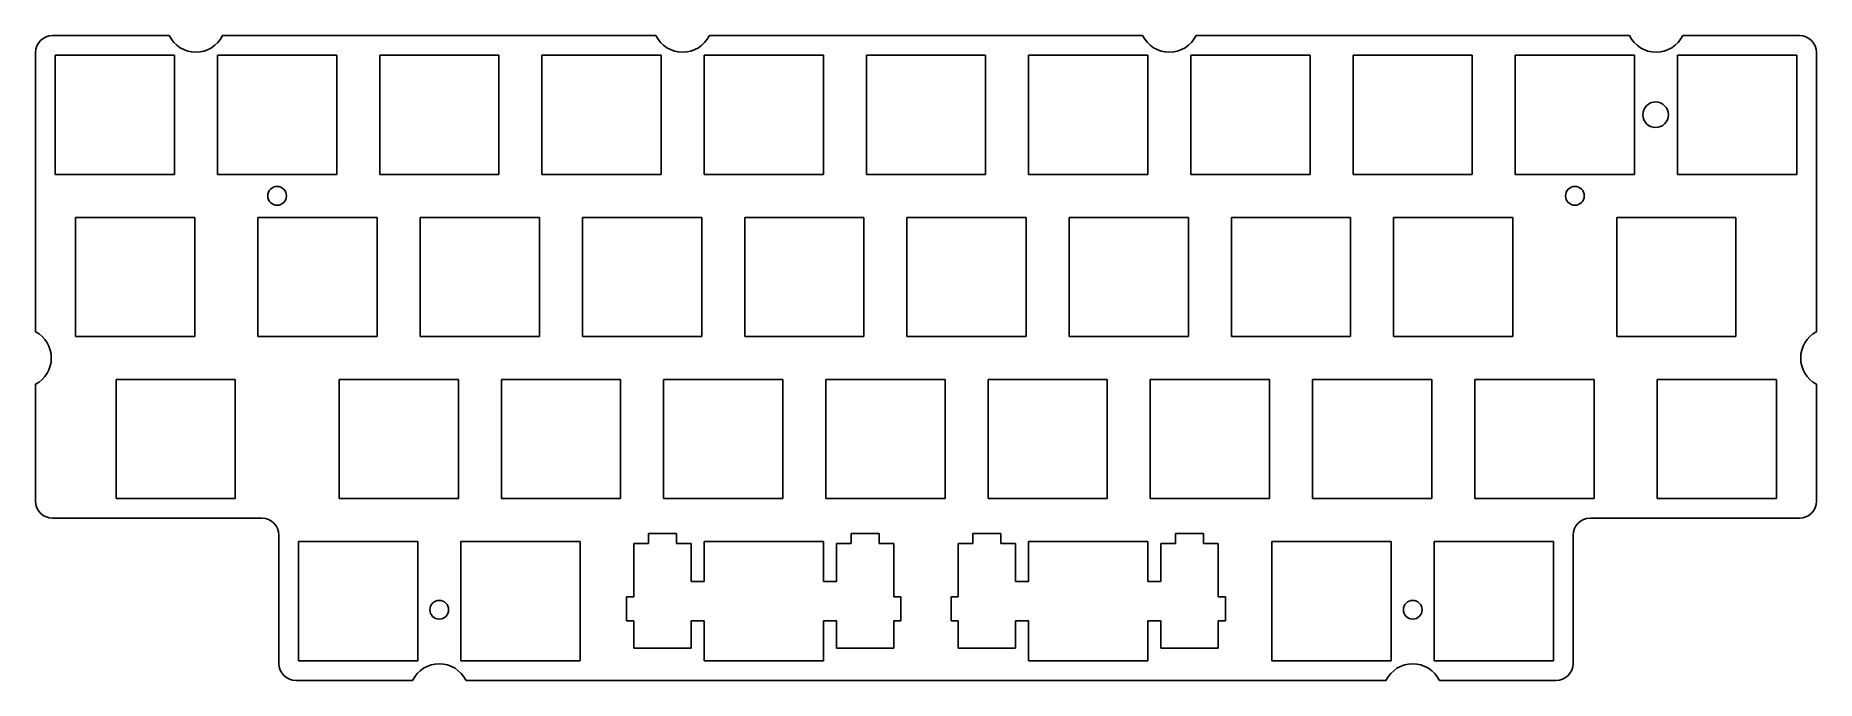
# Model space of a CAD drawing. Header units: millimetres. Extents: x -2660 to 2651, y -1180 to 744.
import ezdxf

# ---------------------------------------------------------------- set-up
doc = ezdxf.new("R2010")
doc.units = ezdxf.units.MM
for name, color, linetype in [('Shape1400', 7, 'CONTINUOUS'), ('Shape1401', 7, 'CONTINUOUS'), ('Shape1402', 7, 'CONTINUOUS'), ('Shape1403', 7, 'CONTINUOUS'), ('Shape1404', 7, 'CONTINUOUS'), ('Shape1405', 7, 'CONTINUOUS'), ('Shape1406', 7, 'CONTINUOUS'), ('Shape1407', 7, 'CONTINUOUS'), ('Shape1408', 7, 'CONTINUOUS'), ('Shape1409', 7, 'CONTINUOUS'), ('Shape1410', 7, 'CONTINUOUS'), ('Shape1411', 7, 'CONTINUOUS'), ('Shape1412', 7, 'CONTINUOUS'), ('Shape1413', 7, 'CONTINUOUS'), ('Shape1414', 7, 'CONTINUOUS'), ('Shape1415', 7, 'CONTINUOUS'), ('Shape1416', 7, 'CONTINUOUS'), ('Shape1417', 7, 'CONTINUOUS'), ('Shape1418', 7, 'CONTINUOUS'), ('Shape1419', 7, 'CONTINUOUS'), ('Shape1420', 7, 'CONTINUOUS'), ('Shape1421', 7, 'CONTINUOUS'), ('Shape1422', 7, 'CONTINUOUS'), ('Shape1423', 7, 'CONTINUOUS'), ('Shape1424', 7, 'CONTINUOUS'), ('Shape1425', 7, 'CONTINUOUS'), ('Shape1426', 7, 'CONTINUOUS'), ('Shape1427', 7, 'CONTINUOUS'), ('Shape1428', 7, 'CONTINUOUS'), ('Shape1429', 7, 'CONTINUOUS'), ('Shape1430', 7, 'CONTINUOUS'), ('Shape1431', 7, 'CONTINUOUS'), ('Shape1432', 7, 'CONTINUOUS'), ('Shape1433', 7, 'CONTINUOUS'), ('Shape1434', 7, 'CONTINUOUS'), ('Shape1435', 7, 'CONTINUOUS'), ('Shape1436', 7, 'CONTINUOUS'), ('Shape1437', 7, 'CONTINUOUS'), ('Shape1438', 7, 'CONTINUOUS'), ('Shape1439', 7, 'CONTINUOUS'), ('Shape1440', 7, 'CONTINUOUS'), ('Shape1441', 7, 'CONTINUOUS'), ('Shape1442', 7, 'CONTINUOUS'), ('Shape1443', 7, 'CONTINUOUS'), ('Shape1444', 7, 'CONTINUOUS'), ('Shape1445', 7, 'CONTINUOUS'), ('Shape1446', 7, 'CONTINUOUS'), ('Shape1447', 7, 'CONTINUOUS'), ('Shape1448', 7, 'CONTINUOUS'), ('Shape1449', 7, 'CONTINUOUS'), ('Shape1450', 7, 'CONTINUOUS'), ('Shape1451', 7, 'CONTINUOUS'), ('Shape1452', 7, 'CONTINUOUS'), ('Shape1453', 7, 'CONTINUOUS'), ('Shape1454', 7, 'CONTINUOUS'), ('Shape1455', 7, 'CONTINUOUS'), ('Shape1456', 7, 'CONTINUOUS'), ('Shape1457', 7, 'CONTINUOUS'), ('Shape1458', 7, 'CONTINUOUS'), ('Shape1459', 7, 'CONTINUOUS'), ('Shape1460', 7, 'CONTINUOUS'), ('Shape1461', 7, 'CONTINUOUS'), ('Shape1462', 7, 'CONTINUOUS'), ('Shape1463', 7, 'CONTINUOUS'), ('Shape1464', 7, 'CONTINUOUS'), ('Shape1465', 7, 'CONTINUOUS'), ('Shape1466', 7, 'CONTINUOUS'), ('Shape1467', 7, 'CONTINUOUS'), ('Shape1468', 7, 'CONTINUOUS'), ('Shape1469', 7, 'CONTINUOUS'), ('Shape1470', 7, 'CONTINUOUS'), ('Shape1471', 7, 'CONTINUOUS'), ('Shape1472', 7, 'CONTINUOUS'), ('Shape1473', 7, 'CONTINUOUS'), ('Shape1474', 7, 'CONTINUOUS'), ('Shape1475', 7, 'CONTINUOUS'), ('Shape1476', 7, 'CONTINUOUS'), ('Shape1477', 7, 'CONTINUOUS'), ('Shape1478', 7, 'CONTINUOUS'), ('Shape1479', 7, 'CONTINUOUS'), ('Shape1480', 7, 'CONTINUOUS'), ('Shape1481', 7, 'CONTINUOUS'), ('Shape1482', 7, 'CONTINUOUS'), ('Shape1483', 7, 'CONTINUOUS'), ('Shape1484', 7, 'CONTINUOUS'), ('Shape1485', 7, 'CONTINUOUS'), ('Shape1486', 7, 'CONTINUOUS'), ('Shape1487', 7, 'CONTINUOUS'), ('Shape1488', 7, 'CONTINUOUS'), ('Shape1489', 7, 'CONTINUOUS'), ('Shape1490', 7, 'CONTINUOUS'), ('Shape1491', 7, 'CONTINUOUS'), ('Shape1492', 7, 'CONTINUOUS'), ('Shape1493', 7, 'CONTINUOUS'), ('Shape1494', 7, 'CONTINUOUS'), ('Shape1495', 7, 'CONTINUOUS'), ('Shape1496', 7, 'CONTINUOUS'), ('Shape1497', 7, 'CONTINUOUS'), ('Shape1498', 7, 'CONTINUOUS'), ('Shape1499', 7, 'CONTINUOUS'), ('Shape1500', 7, 'CONTINUOUS'), ('Shape1501', 7, 'CONTINUOUS'), ('Shape1502', 7, 'CONTINUOUS'), ('Shape1503', 7, 'CONTINUOUS'), ('Shape1504', 7, 'CONTINUOUS'), ('Shape1505', 7, 'CONTINUOUS'), ('Shape1506', 7, 'CONTINUOUS'), ('Shape1507', 7, 'CONTINUOUS'), ('Shape1508', 7, 'CONTINUOUS'), ('Shape1509', 7, 'CONTINUOUS'), ('Shape1510', 7, 'CONTINUOUS'), ('Shape1511', 7, 'CONTINUOUS'), ('Shape1512', 7, 'CONTINUOUS'), ('Shape1513', 7, 'CONTINUOUS'), ('Shape1514', 7, 'CONTINUOUS'), ('Shape1515', 7, 'CONTINUOUS'), ('Shape1516', 7, 'CONTINUOUS'), ('Shape1517', 7, 'CONTINUOUS'), ('Shape1518', 7, 'CONTINUOUS'), ('Shape1519', 7, 'CONTINUOUS'), ('Shape1520', 7, 'CONTINUOUS'), ('Shape1521', 7, 'CONTINUOUS'), ('Shape1522', 7, 'CONTINUOUS'), ('Shape1523', 7, 'CONTINUOUS'), ('Shape1524', 7, 'CONTINUOUS'), ('Shape1525', 7, 'CONTINUOUS'), ('Shape1526', 7, 'CONTINUOUS'), ('Shape1527', 7, 'CONTINUOUS'), ('Shape1528', 7, 'CONTINUOUS'), ('Shape1529', 7, 'CONTINUOUS'), ('Shape1530', 7, 'CONTINUOUS'), ('Shape1531', 7, 'CONTINUOUS'), ('Shape1532', 7, 'CONTINUOUS'), ('Shape1533', 7, 'CONTINUOUS'), ('Shape1534', 7, 'CONTINUOUS'), ('Shape1535', 7, 'CONTINUOUS'), ('Shape1536', 7, 'CONTINUOUS'), ('Shape1537', 7, 'CONTINUOUS'), ('Shape1538', 7, 'CONTINUOUS'), ('Shape1539', 7, 'CONTINUOUS'), ('Shape1540', 7, 'CONTINUOUS'), ('Shape1541', 7, 'CONTINUOUS'), ('Shape1542', 7, 'CONTINUOUS'), ('Shape1543', 7, 'CONTINUOUS'), ('Shape1544', 7, 'CONTINUOUS'), ('Shape1545', 7, 'CONTINUOUS'), ('Shape1546', 7, 'CONTINUOUS'), ('Shape1547', 7, 'CONTINUOUS'), ('Shape1548', 7, 'CONTINUOUS'), ('Shape1549', 7, 'CONTINUOUS'), ('Shape1550', 7, 'CONTINUOUS'), ('Shape1551', 7, 'CONTINUOUS'), ('Shape1552', 7, 'CONTINUOUS'), ('Shape1553', 7, 'CONTINUOUS'), ('Shape1554', 7, 'CONTINUOUS'), ('Shape1555', 7, 'CONTINUOUS'), ('Shape1556', 7, 'CONTINUOUS'), ('Shape1557', 7, 'CONTINUOUS'), ('Shape1558', 7, 'CONTINUOUS'), ('Shape1559', 7, 'CONTINUOUS'), ('Shape1560', 7, 'CONTINUOUS'), ('Shape1561', 7, 'CONTINUOUS'), ('Shape1562', 7, 'CONTINUOUS'), ('Shape1563', 7, 'CONTINUOUS'), ('Shape1564', 7, 'CONTINUOUS'), ('Shape1565', 7, 'CONTINUOUS'), ('Shape1566', 7, 'CONTINUOUS'), ('Shape1567', 7, 'CONTINUOUS'), ('Shape1568', 7, 'CONTINUOUS'), ('Shape1569', 7, 'CONTINUOUS'), ('Shape1570', 7, 'CONTINUOUS'), ('Shape1571', 7, 'CONTINUOUS'), ('Shape1572', 7, 'CONTINUOUS'), ('Shape1573', 7, 'CONTINUOUS'), ('Shape1574', 7, 'CONTINUOUS'), ('Shape1575', 7, 'CONTINUOUS'), ('Shape1576', 7, 'CONTINUOUS'), ('Shape1577', 7, 'CONTINUOUS'), ('Shape1578', 7, 'CONTINUOUS'), ('Shape1579', 7, 'CONTINUOUS'), ('Shape1580', 7, 'CONTINUOUS'), ('Shape1581', 7, 'CONTINUOUS'), ('Shape1582', 7, 'CONTINUOUS'), ('Shape1583', 7, 'CONTINUOUS'), ('Shape1584', 7, 'CONTINUOUS'), ('Shape1585', 7, 'CONTINUOUS'), ('Shape1586', 7, 'CONTINUOUS'), ('Shape1587', 7, 'CONTINUOUS'), ('Shape1588', 7, 'CONTINUOUS'), ('Shape1589', 7, 'CONTINUOUS'), ('Shape1590', 7, 'CONTINUOUS'), ('Shape1591', 7, 'CONTINUOUS'), ('Shape1592', 7, 'CONTINUOUS'), ('Shape1593', 7, 'CONTINUOUS'), ('Shape1594', 7, 'CONTINUOUS'), ('Shape1595', 7, 'CONTINUOUS'), ('Shape1596', 7, 'CONTINUOUS'), ('Shape1597', 7, 'CONTINUOUS'), ('Shape1598', 7, 'CONTINUOUS'), ('Shape1599', 7, 'CONTINUOUS'), ('Shape1600', 7, 'CONTINUOUS'), ('Shape1601', 7, 'CONTINUOUS'), ('Shape1602', 7, 'CONTINUOUS'), ('Shape1603', 7, 'CONTINUOUS'), ('Shape1604', 7, 'CONTINUOUS'), ('Shape1605', 7, 'CONTINUOUS'), ('Shape1606', 7, 'CONTINUOUS'), ('Shape1607', 7, 'CONTINUOUS'), ('Shape1608', 7, 'CONTINUOUS'), ('Shape1609', 7, 'CONTINUOUS'), ('Shape1610', 7, 'CONTINUOUS'), ('Shape1611', 7, 'CONTINUOUS'), ('Shape2137', 7, 'CONTINUOUS'), ('Shape2138', 7, 'CONTINUOUS'), ('Shape2139', 7, 'CONTINUOUS'), ('Shape2140', 7, 'CONTINUOUS'), ('Shape2289', 7, 'CONTINUOUS'), ('Shape2290', 7, 'CONTINUOUS'), ('Shape2291', 7, 'CONTINUOUS'), ('Shape2292', 7, 'CONTINUOUS'), ('Shape2293', 7, 'CONTINUOUS'), ('Shape2294', 7, 'CONTINUOUS'), ('Shape2295', 7, 'CONTINUOUS'), ('Shape2296', 7, 'CONTINUOUS'), ('Shape2297', 7, 'CONTINUOUS'), ('Shape2298', 7, 'CONTINUOUS'), ('Shape2299', 7, 'CONTINUOUS'), ('Shape2300', 7, 'CONTINUOUS'), ('Shape2301', 7, 'CONTINUOUS'), ('Shape2302', 7, 'CONTINUOUS'), ('Shape2303', 7, 'CONTINUOUS'), ('Shape2304', 7, 'CONTINUOUS'), ('Shape2305', 7, 'CONTINUOUS'), ('Shape2306', 7, 'CONTINUOUS'), ('Shape2307', 7, 'CONTINUOUS'), ('Shape2308', 7, 'CONTINUOUS'), ('Shape2309', 7, 'CONTINUOUS'), ('Shape2310', 7, 'CONTINUOUS'), ('Shape2311', 7, 'CONTINUOUS'), ('Shape2312', 7, 'CONTINUOUS'), ('Shape2313', 7, 'CONTINUOUS'), ('Shape2314', 7, 'CONTINUOUS'), ('Shape2315', 7, 'CONTINUOUS'), ('Shape2316', 7, 'CONTINUOUS'), ('Shape2317', 7, 'CONTINUOUS'), ('Shape2318', 7, 'CONTINUOUS'), ('Shape2319', 7, 'CONTINUOUS'), ('Shape2320', 7, 'CONTINUOUS'), ('Shape2518', 7, 'CONTINUOUS')]:
    doc.layers.add(name, color=color, linetype=linetype)

msp = doc.modelspace()

# ---------------------------------------------------------------- linework, layer by layer
at = {"layer": 'Shape1400'}
msp.add_line((1987.58, -637.358), (1631.98, -637.358), dxfattribs=at)
at = {"layer": 'Shape1401'}
msp.add_line((1631.98, -637.358), (1631.98, -281.758), dxfattribs=at)
at = {"layer": 'Shape1402'}
msp.add_line((1631.98, -281.758), (1987.58, -281.758), dxfattribs=at)
at = {"layer": 'Shape1403'}
msp.add_line((1987.58, -281.758), (1987.58, -637.358), dxfattribs=at)
at = {"layer": 'Shape1404'}
msp.add_line((-2064.83, -281.758), (-2064.83, -637.358), dxfattribs=at)
at = {"layer": 'Shape1405'}
msp.add_line((-2064.83, -637.358), (-2420.43, -637.358), dxfattribs=at)
at = {"layer": 'Shape1406'}
msp.add_line((-2420.43, -637.358), (-2420.43, -281.758), dxfattribs=at)
at = {"layer": 'Shape1407'}
msp.add_line((-2420.43, -281.758), (-2064.83, -281.758), dxfattribs=at)
at = {"layer": 'Shape1408'}
msp.add_line((-545.438, 202.112), (-189.838, 202.112), dxfattribs=at)
at = {"layer": 'Shape1409'}
msp.add_line((-189.838, 202.112), (-189.838, -153.488), dxfattribs=at)
at = {"layer": 'Shape1410'}
msp.add_line((-189.838, -153.488), (-545.438, -153.488), dxfattribs=at)
at = {"layer": 'Shape1411'}
msp.add_line((-545.438, -153.488), (-545.438, 202.112), dxfattribs=at)
at = {"layer": 'Shape1412'}
msp.add_line((-1029.31, -153.488), (-1029.31, 202.112), dxfattribs=at)
at = {"layer": 'Shape1413'}
msp.add_line((-1029.31, 202.112), (-673.708, 202.112), dxfattribs=at)
at = {"layer": 'Shape1414'}
msp.add_line((-673.708, 202.112), (-673.708, -153.488), dxfattribs=at)
at = {"layer": 'Shape1415'}
msp.add_line((-673.708, -153.488), (-1029.31, -153.488), dxfattribs=at)
at = {"layer": 'Shape1416'}
msp.add_line((-1150.28, 330.382), (-1150.28, 685.982), dxfattribs=at)
at = {"layer": 'Shape1417'}
msp.add_line((-1150.28, 685.982), (-794.676, 685.982), dxfattribs=at)
at = {"layer": 'Shape1418'}
msp.add_line((-794.676, 685.982), (-794.676, 330.382), dxfattribs=at)
at = {"layer": 'Shape1419'}
msp.add_line((-794.676, 330.382), (-1150.28, 330.382), dxfattribs=at)
at = {"layer": 'Shape1420'}
msp.add_line((-666.406, 330.382), (-666.406, 685.982), dxfattribs=at)
at = {"layer": 'Shape1421'}
msp.add_line((-666.406, 685.982), (-310.806, 685.982), dxfattribs=at)
at = {"layer": 'Shape1422'}
msp.add_line((-310.806, 685.982), (-310.806, 330.382), dxfattribs=at)
at = {"layer": 'Shape1423'}
msp.add_line((-310.806, 330.382), (-666.406, 330.382), dxfattribs=at)
at = {"layer": 'Shape1424'}
msp.add_line((-1157.58, 202.112), (-1157.58, -153.488), dxfattribs=at)
at = {"layer": 'Shape1425'}
msp.add_line((-1157.58, -153.488), (-1513.18, -153.488), dxfattribs=at)
at = {"layer": 'Shape1426'}
msp.add_line((-1513.18, -153.488), (-1513.18, 202.112), dxfattribs=at)
at = {"layer": 'Shape1427'}
msp.add_line((-1513.18, 202.112), (-1157.58, 202.112), dxfattribs=at)
at = {"layer": 'Shape1428'}
msp.add_line((656.934, 685.982), (656.934, 330.382), dxfattribs=at)
at = {"layer": 'Shape1429'}
msp.add_line((656.934, 330.382), (301.334, 330.382), dxfattribs=at)
at = {"layer": 'Shape1430'}
msp.add_line((301.334, 330.382), (301.334, 685.982), dxfattribs=at)
at = {"layer": 'Shape1431'}
msp.add_line((301.334, 685.982), (656.934, 685.982), dxfattribs=at)
at = {"layer": 'Shape1432'}
msp.add_line((173.064, 330.382), (-182.536, 330.382), dxfattribs=at)
at = {"layer": 'Shape1433'}
msp.add_line((-182.536, 330.382), (-182.536, 685.982), dxfattribs=at)
at = {"layer": 'Shape1434'}
msp.add_line((-182.536, 685.982), (173.064, 685.982), dxfattribs=at)
at = {"layer": 'Shape1435'}
msp.add_line((173.064, 685.982), (173.064, 330.382), dxfattribs=at)
at = {"layer": 'Shape1436'}
msp.add_line((535.967, -281.758), (535.967, -637.358), dxfattribs=at)
at = {"layer": 'Shape1437'}
msp.add_line((535.967, -637.358), (180.367, -637.358), dxfattribs=at)
at = {"layer": 'Shape1438'}
msp.add_line((180.367, -637.358), (180.367, -281.758), dxfattribs=at)
at = {"layer": 'Shape1439'}
msp.add_line((180.367, -281.758), (535.967, -281.758), dxfattribs=at)
at = {"layer": 'Shape1440'}
msp.add_line((2531.93, -281.758), (2531.93, -637.358), dxfattribs=at)
at = {"layer": 'Shape1441'}
msp.add_line((2531.93, -637.358), (2176.33, -637.358), dxfattribs=at)
at = {"layer": 'Shape1442'}
msp.add_line((2176.33, -637.358), (2176.33, -281.758), dxfattribs=at)
at = {"layer": 'Shape1443'}
msp.add_line((2176.33, -281.758), (2531.93, -281.758), dxfattribs=at)
at = {"layer": 'Shape1444'}
msp.add_line((906.172, -153.488), (906.172, 202.112), dxfattribs=at)
at = {"layer": 'Shape1445'}
msp.add_line((906.172, 202.112), (1261.77, 202.112), dxfattribs=at)
at = {"layer": 'Shape1446'}
msp.add_line((1261.77, 202.112), (1261.77, -153.488), dxfattribs=at)
at = {"layer": 'Shape1447'}
msp.add_line((1261.77, -153.488), (906.172, -153.488), dxfattribs=at)
at = {"layer": 'Shape1448'}
msp.add_line((1148.11, -637.358), (1148.11, -281.758), dxfattribs=at)
at = {"layer": 'Shape1449'}
msp.add_line((1148.11, -281.758), (1503.71, -281.758), dxfattribs=at)
at = {"layer": 'Shape1450'}
msp.add_line((1503.71, -281.758), (1503.71, -637.358), dxfattribs=at)
at = {"layer": 'Shape1451'}
msp.add_line((1503.71, -637.358), (1148.11, -637.358), dxfattribs=at)
at = {"layer": 'Shape1452'}
msp.add_line((-61.5683, 202.112), (294.032, 202.112), dxfattribs=at)
at = {"layer": 'Shape1453'}
msp.add_line((294.032, 202.112), (294.032, -153.488), dxfattribs=at)
at = {"layer": 'Shape1454'}
msp.add_line((294.032, -153.488), (-61.5683, -153.488), dxfattribs=at)
at = {"layer": 'Shape1455'}
msp.add_line((-61.5683, -153.488), (-61.5683, 202.112), dxfattribs=at)
at = {"layer": 'Shape1456'}
msp.add_line((1140.8, 685.982), (1140.8, 330.382), dxfattribs=at)
at = {"layer": 'Shape1457'}
msp.add_line((1140.8, 330.382), (785.204, 330.382), dxfattribs=at)
at = {"layer": 'Shape1458'}
msp.add_line((785.204, 330.382), (785.204, 685.982), dxfattribs=at)
at = {"layer": 'Shape1459'}
msp.add_line((785.204, 685.982), (1140.8, 685.982), dxfattribs=at)
at = {"layer": 'Shape1460'}
msp.add_line((1019.84, -637.358), (664.237, -637.358), dxfattribs=at)
at = {"layer": 'Shape1461'}
msp.add_line((664.237, -637.358), (664.237, -281.758), dxfattribs=at)
at = {"layer": 'Shape1462'}
msp.add_line((664.237, -281.758), (1019.84, -281.758), dxfattribs=at)
at = {"layer": 'Shape1463'}
msp.add_line((1019.84, -281.758), (1019.84, -637.358), dxfattribs=at)
at = {"layer": 'Shape1464'}
msp.add_line((777.902, 202.112), (777.902, -153.488), dxfattribs=at)
at = {"layer": 'Shape1465'}
msp.add_line((777.902, -153.488), (422.302, -153.488), dxfattribs=at)
at = {"layer": 'Shape1466'}
msp.add_line((422.302, -153.488), (422.302, 202.112), dxfattribs=at)
at = {"layer": 'Shape1467'}
msp.add_line((422.302, 202.112), (777.902, 202.112), dxfattribs=at)
at = {"layer": 'Shape1468'}
msp.add_line((-915.643, -281.758), (-915.643, -637.358), dxfattribs=at)
at = {"layer": 'Shape1469'}
msp.add_line((-915.643, -637.358), (-1271.24, -637.358), dxfattribs=at)
at = {"layer": 'Shape1470'}
msp.add_line((-1271.24, -637.358), (-1271.24, -281.758), dxfattribs=at)
at = {"layer": 'Shape1471'}
msp.add_line((-1271.24, -281.758), (-915.643, -281.758), dxfattribs=at)
at = {"layer": 'Shape1472'}
msp.add_line((-1997.05, 202.112), (-1641.45, 202.112), dxfattribs=at)
at = {"layer": 'Shape1473'}
msp.add_line((-1641.45, 202.112), (-1641.45, -153.488), dxfattribs=at)
at = {"layer": 'Shape1474'}
msp.add_line((-1641.45, -153.488), (-1997.05, -153.488), dxfattribs=at)
at = {"layer": 'Shape1475'}
msp.add_line((-1997.05, -153.488), (-1997.05, 202.112), dxfattribs=at)
at = {"layer": 'Shape1476'}
msp.add_line((-787.373, -637.358), (-787.373, -281.758), dxfattribs=at)
at = {"layer": 'Shape1477'}
msp.add_line((-787.373, -281.758), (-431.773, -281.758), dxfattribs=at)
at = {"layer": 'Shape1478'}
msp.add_line((-431.773, -281.758), (-431.773, -637.358), dxfattribs=at)
at = {"layer": 'Shape1479'}
msp.add_line((-431.773, -637.358), (-787.373, -637.358), dxfattribs=at)
at = {"layer": 'Shape1480'}
msp.add_line((-2246.29, 685.982), (-2246.29, 330.382), dxfattribs=at)
at = {"layer": 'Shape1481'}
msp.add_line((-2246.29, 330.382), (-2601.89, 330.382), dxfattribs=at)
at = {"layer": 'Shape1482'}
msp.add_line((-2601.89, 330.382), (-2601.89, 685.982), dxfattribs=at)
at = {"layer": 'Shape1483'}
msp.add_line((-2601.89, 685.982), (-2246.29, 685.982), dxfattribs=at)
at = {"layer": 'Shape1484'}
msp.add_line((-2541.4, 202.112), (-2185.8, 202.112), dxfattribs=at)
at = {"layer": 'Shape1485'}
msp.add_line((-2185.8, 202.112), (-2185.8, -153.488), dxfattribs=at)
at = {"layer": 'Shape1486'}
msp.add_line((-2185.8, -153.488), (-2541.4, -153.488), dxfattribs=at)
at = {"layer": 'Shape1487'}
msp.add_line((-2541.4, -153.488), (-2541.4, 202.112), dxfattribs=at)
at = {"layer": 'Shape1488'}
msp.add_line((-1762.42, 685.982), (-1762.42, 330.382), dxfattribs=at)
at = {"layer": 'Shape1489'}
msp.add_line((-1762.42, 330.382), (-2118.02, 330.382), dxfattribs=at)
at = {"layer": 'Shape1490'}
msp.add_line((-2118.02, 330.382), (-2118.02, 685.982), dxfattribs=at)
at = {"layer": 'Shape1491'}
msp.add_line((-2118.02, 685.982), (-1762.42, 685.982), dxfattribs=at)
at = {"layer": 'Shape1492'}
msp.add_line((-1278.55, 685.982), (-1278.55, 330.382), dxfattribs=at)
at = {"layer": 'Shape1493'}
msp.add_line((-1278.55, 330.382), (-1634.15, 330.382), dxfattribs=at)
at = {"layer": 'Shape1494'}
msp.add_line((-1634.15, 330.382), (-1634.15, 685.982), dxfattribs=at)
at = {"layer": 'Shape1495'}
msp.add_line((-1634.15, 685.982), (-1278.55, 685.982), dxfattribs=at)
at = {"layer": 'Shape1496'}
msp.add_line((1624.67, 685.982), (1624.67, 330.382), dxfattribs=at)
at = {"layer": 'Shape1497'}
msp.add_line((1624.67, 330.382), (1269.07, 330.382), dxfattribs=at)
at = {"layer": 'Shape1498'}
msp.add_line((1269.07, 330.382), (1269.07, 685.982), dxfattribs=at)
at = {"layer": 'Shape1499'}
msp.add_line((1269.07, 685.982), (1624.67, 685.982), dxfattribs=at)
at = {"layer": 'Shape1500'}
msp.add_line((2055.36, 202.112), (2410.96, 202.112), dxfattribs=at)
at = {"layer": 'Shape1501'}
msp.add_line((2410.96, 202.112), (2410.96, -153.488), dxfattribs=at)
at = {"layer": 'Shape1502'}
msp.add_line((2410.96, -153.488), (2055.36, -153.488), dxfattribs=at)
at = {"layer": 'Shape1503'}
msp.add_line((2055.36, -153.488), (2055.36, 202.112), dxfattribs=at)
at = {"layer": 'Shape1504'}
msp.add_line((2592.41, 330.382), (2236.81, 330.382), dxfattribs=at)
at = {"layer": 'Shape1505'}
msp.add_line((2236.81, 330.382), (2236.81, 685.982), dxfattribs=at)
at = {"layer": 'Shape1506'}
msp.add_line((2236.81, 685.982), (2592.41, 685.982), dxfattribs=at)
at = {"layer": 'Shape1507'}
msp.add_line((2592.41, 685.982), (2592.41, 330.382), dxfattribs=at)
at = {"layer": 'Shape1508'}
msp.add_line((2108.54, 685.982), (2108.54, 330.382), dxfattribs=at)
at = {"layer": 'Shape1509'}
msp.add_line((2108.54, 330.382), (1752.94, 330.382), dxfattribs=at)
at = {"layer": 'Shape1510'}
msp.add_line((1752.94, 330.382), (1752.94, 685.982), dxfattribs=at)
at = {"layer": 'Shape1511'}
msp.add_line((1752.94, 685.982), (2108.54, 685.982), dxfattribs=at)
at = {"layer": 'Shape1512'}
msp.add_line((1390.04, 202.112), (1745.64, 202.112), dxfattribs=at)
at = {"layer": 'Shape1513'}
msp.add_line((1745.64, 202.112), (1745.64, -153.488), dxfattribs=at)
at = {"layer": 'Shape1514'}
msp.add_line((1745.64, -153.488), (1390.04, -153.488), dxfattribs=at)
at = {"layer": 'Shape1515'}
msp.add_line((1390.04, -153.488), (1390.04, 202.112), dxfattribs=at)
at = {"layer": 'Shape1516'}
msp.add_line((-1399.51, -637.358), (-1755.11, -637.358), dxfattribs=at)
at = {"layer": 'Shape1517'}
msp.add_line((-1755.11, -637.358), (-1755.11, -281.758), dxfattribs=at)
at = {"layer": 'Shape1518'}
msp.add_line((-1755.11, -281.758), (-1399.51, -281.758), dxfattribs=at)
at = {"layer": 'Shape1519'}
msp.add_line((-1399.51, -281.758), (-1399.51, -637.358), dxfattribs=at)
at = {"layer": 'Shape1520'}
msp.add_line((1027.14, -1121.23), (1027.14, -765.628), dxfattribs=at)
at = {"layer": 'Shape1521'}
msp.add_line((1027.14, -765.628), (1382.74, -765.628), dxfattribs=at)
at = {"layer": 'Shape1522'}
msp.add_line((1382.74, -765.628), (1382.74, -1121.23), dxfattribs=at)
at = {"layer": 'Shape1523'}
msp.add_line((1382.74, -1121.23), (1027.14, -1121.23), dxfattribs=at)
at = {"layer": 'Shape1524'}
msp.add_line((-1876.08, -1121.23), (-1876.08, -765.628), dxfattribs=at)
at = {"layer": 'Shape1525'}
msp.add_line((-1876.08, -765.628), (-1520.48, -765.628), dxfattribs=at)
at = {"layer": 'Shape1526'}
msp.add_line((-1520.48, -765.628), (-1520.48, -1121.23), dxfattribs=at)
at = {"layer": 'Shape1527'}
msp.add_line((-1520.48, -1121.23), (-1876.08, -1121.23), dxfattribs=at)
at = {"layer": 'Shape1528'}
msp.add_line((-1392.21, -765.628), (-1036.61, -765.628), dxfattribs=at)
at = {"layer": 'Shape1529'}
msp.add_line((-1036.61, -765.628), (-1036.61, -1121.23), dxfattribs=at)
at = {"layer": 'Shape1530'}
msp.add_line((-1036.61, -1121.23), (-1392.21, -1121.23), dxfattribs=at)
at = {"layer": 'Shape1531'}
msp.add_line((-1392.21, -1121.23), (-1392.21, -765.628), dxfattribs=at)
at = {"layer": 'Shape1532'}
msp.add_line((-310.806, -884.998), (-272.062, -884.998), dxfattribs=at)
at = {"layer": 'Shape1533'}
msp.add_line((-272.062, -884.998), (-272.062, -771.487), dxfattribs=at)
at = {"layer": 'Shape1534'}
msp.add_line((-272.062, -771.487), (-228.28, -771.487), dxfattribs=at)
at = {"layer": 'Shape1535'}
msp.add_line((-228.28, -771.487), (-228.28, -741), dxfattribs=at)
at = {"layer": 'Shape1536'}
msp.add_line((-228.28, -741), (-144.445, -741), dxfattribs=at)
at = {"layer": 'Shape1537'}
msp.add_line((-144.445, -741), (-144.445, -771.487), dxfattribs=at)
at = {"layer": 'Shape1538'}
msp.add_line((-144.445, -771.487), (-100.627, -771.487), dxfattribs=at)
at = {"layer": 'Shape1539'}
msp.add_line((-100.627, -771.487), (-100.627, -930.746), dxfattribs=at)
at = {"layer": 'Shape1540'}
msp.add_line((-100.627, -930.746), (-79.6595, -930.746), dxfattribs=at)
at = {"layer": 'Shape1541'}
msp.add_line((-79.6595, -930.746), (-79.6595, -1001.87), dxfattribs=at)
at = {"layer": 'Shape1542'}
msp.add_line((-79.6595, -1001.87), (-100.627, -1001.87), dxfattribs=at)
at = {"layer": 'Shape1543'}
msp.add_line((-100.627, -1001.87), (-100.627, -1083.88), dxfattribs=at)
at = {"layer": 'Shape1544'}
msp.add_line((-100.627, -1083.88), (-272.062, -1083.88), dxfattribs=at)
at = {"layer": 'Shape1545'}
msp.add_line((-272.062, -1083.88), (-272.062, -1001.87), dxfattribs=at)
at = {"layer": 'Shape1546'}
msp.add_line((-272.062, -1001.87), (-310.806, -1001.87), dxfattribs=at)
at = {"layer": 'Shape1547'}
msp.add_line((-310.806, -1001.87), (-310.806, -1121.23), dxfattribs=at)
at = {"layer": 'Shape1548'}
msp.add_line((-310.806, -1121.23), (-666.406, -1121.23), dxfattribs=at)
at = {"layer": 'Shape1549'}
msp.add_line((-666.406, -1121.23), (-666.406, -1001.87), dxfattribs=at)
at = {"layer": 'Shape1550'}
msp.add_line((-666.406, -1001.87), (-705.142, -1001.87), dxfattribs=at)
at = {"layer": 'Shape1551'}
msp.add_line((-705.142, -1001.87), (-705.142, -1083.88), dxfattribs=at)
at = {"layer": 'Shape1552'}
msp.add_line((-705.142, -1083.88), (-876.584, -1083.88), dxfattribs=at)
at = {"layer": 'Shape1553'}
msp.add_line((-876.584, -1083.88), (-876.584, -1001.87), dxfattribs=at)
at = {"layer": 'Shape1554'}
msp.add_line((-876.584, -1001.87), (-897.552, -1001.87), dxfattribs=at)
at = {"layer": 'Shape1555'}
msp.add_line((-897.552, -1001.87), (-897.552, -930.746), dxfattribs=at)
at = {"layer": 'Shape1556'}
msp.add_line((-897.552, -930.746), (-876.584, -930.746), dxfattribs=at)
at = {"layer": 'Shape1557'}
msp.add_line((-876.584, -930.746), (-876.584, -771.487), dxfattribs=at)
at = {"layer": 'Shape1558'}
msp.add_line((-876.584, -771.487), (-832.767, -771.487), dxfattribs=at)
at = {"layer": 'Shape1559'}
msp.add_line((-832.767, -771.487), (-832.767, -741), dxfattribs=at)
at = {"layer": 'Shape1560'}
msp.add_line((-832.767, -741), (-748.97, -741), dxfattribs=at)
at = {"layer": 'Shape1561'}
msp.add_line((-748.97, -741), (-748.97, -771.487), dxfattribs=at)
at = {"layer": 'Shape1562'}
msp.add_line((-748.97, -771.487), (-705.142, -771.487), dxfattribs=at)
at = {"layer": 'Shape1563'}
msp.add_line((-705.142, -771.487), (-705.142, -884.998), dxfattribs=at)
at = {"layer": 'Shape1564'}
msp.add_line((-705.142, -884.998), (-666.406, -884.998), dxfattribs=at)
at = {"layer": 'Shape1565'}
msp.add_line((-666.406, -884.998), (-666.406, -765.628), dxfattribs=at)
at = {"layer": 'Shape1566'}
msp.add_line((-666.406, -765.628), (-310.806, -765.628), dxfattribs=at)
at = {"layer": 'Shape1567'}
msp.add_line((-310.806, -765.628), (-310.806, -884.998), dxfattribs=at)
at = {"layer": 'Shape1568'}
msp.add_line((52.0967, -281.758), (52.0967, -637.358), dxfattribs=at)
at = {"layer": 'Shape1569'}
msp.add_line((52.0967, -637.358), (-303.503, -637.358), dxfattribs=at)
at = {"layer": 'Shape1570'}
msp.add_line((-303.503, -637.358), (-303.503, -281.758), dxfattribs=at)
at = {"layer": 'Shape1571'}
msp.add_line((-303.503, -281.758), (52.0967, -281.758), dxfattribs=at)
at = {"layer": 'Shape1572'}
msp.add_line((656.934, -884.998), (695.678, -884.998), dxfattribs=at)
at = {"layer": 'Shape1573'}
msp.add_line((695.678, -884.998), (695.678, -771.487), dxfattribs=at)
at = {"layer": 'Shape1574'}
msp.add_line((695.678, -771.487), (739.46, -771.487), dxfattribs=at)
at = {"layer": 'Shape1575'}
msp.add_line((739.46, -771.487), (739.46, -741), dxfattribs=at)
at = {"layer": 'Shape1576'}
msp.add_line((739.46, -741), (823.295, -741), dxfattribs=at)
at = {"layer": 'Shape1577'}
msp.add_line((823.295, -741), (823.295, -771.487), dxfattribs=at)
at = {"layer": 'Shape1578'}
msp.add_line((823.295, -771.487), (867.113, -771.487), dxfattribs=at)
at = {"layer": 'Shape1579'}
msp.add_line((867.113, -771.487), (867.113, -930.746), dxfattribs=at)
at = {"layer": 'Shape1580'}
msp.add_line((867.113, -930.746), (888.081, -930.746), dxfattribs=at)
at = {"layer": 'Shape1581'}
msp.add_line((888.081, -930.746), (888.081, -1001.87), dxfattribs=at)
at = {"layer": 'Shape1582'}
msp.add_line((888.081, -1001.87), (867.113, -1001.87), dxfattribs=at)
at = {"layer": 'Shape1583'}
msp.add_line((867.113, -1001.87), (867.113, -1083.88), dxfattribs=at)
at = {"layer": 'Shape1584'}
msp.add_line((867.113, -1083.88), (695.678, -1083.88), dxfattribs=at)
at = {"layer": 'Shape1585'}
msp.add_line((695.678, -1083.88), (695.678, -1001.87), dxfattribs=at)
at = {"layer": 'Shape1586'}
msp.add_line((695.678, -1001.87), (656.934, -1001.87), dxfattribs=at)
at = {"layer": 'Shape1587'}
msp.add_line((656.934, -1001.87), (656.934, -1121.23), dxfattribs=at)
at = {"layer": 'Shape1588'}
msp.add_line((656.934, -1121.23), (301.334, -1121.23), dxfattribs=at)
at = {"layer": 'Shape1589'}
msp.add_line((301.334, -1121.23), (301.334, -1001.87), dxfattribs=at)
at = {"layer": 'Shape1590'}
msp.add_line((301.334, -1001.87), (262.598, -1001.87), dxfattribs=at)
at = {"layer": 'Shape1591'}
msp.add_line((262.598, -1001.87), (262.598, -1083.88), dxfattribs=at)
at = {"layer": 'Shape1592'}
msp.add_line((262.598, -1083.88), (91.1555, -1083.88), dxfattribs=at)
at = {"layer": 'Shape1593'}
msp.add_line((91.1555, -1083.88), (91.1555, -1001.87), dxfattribs=at)
at = {"layer": 'Shape1594'}
msp.add_line((91.1555, -1001.87), (70.1878, -1001.87), dxfattribs=at)
at = {"layer": 'Shape1595'}
msp.add_line((70.1878, -1001.87), (70.1878, -930.746), dxfattribs=at)
at = {"layer": 'Shape1596'}
msp.add_line((70.1878, -930.746), (91.1555, -930.746), dxfattribs=at)
at = {"layer": 'Shape1597'}
msp.add_line((91.1555, -930.746), (91.1555, -771.487), dxfattribs=at)
at = {"layer": 'Shape1598'}
msp.add_line((91.1555, -771.487), (134.973, -771.487), dxfattribs=at)
at = {"layer": 'Shape1599'}
msp.add_line((134.973, -771.487), (134.973, -741), dxfattribs=at)
at = {"layer": 'Shape1600'}
msp.add_line((134.973, -741), (218.77, -741), dxfattribs=at)
at = {"layer": 'Shape1601'}
msp.add_line((218.77, -741), (218.77, -771.487), dxfattribs=at)
at = {"layer": 'Shape1602'}
msp.add_line((218.77, -771.487), (262.598, -771.487), dxfattribs=at)
at = {"layer": 'Shape1603'}
msp.add_line((262.598, -771.487), (262.598, -884.998), dxfattribs=at)
at = {"layer": 'Shape1604'}
msp.add_line((262.598, -884.998), (301.334, -884.998), dxfattribs=at)
at = {"layer": 'Shape1605'}
msp.add_line((301.334, -884.998), (301.334, -765.628), dxfattribs=at)
at = {"layer": 'Shape1606'}
msp.add_line((301.334, -765.628), (656.934, -765.628), dxfattribs=at)
at = {"layer": 'Shape1607'}
msp.add_line((656.934, -765.628), (656.934, -884.998), dxfattribs=at)
at = {"layer": 'Shape1608'}
msp.add_line((1866.61, -1121.23), (1511.01, -1121.23), dxfattribs=at)
at = {"layer": 'Shape1609'}
msp.add_line((1511.01, -1121.23), (1511.01, -765.628), dxfattribs=at)
at = {"layer": 'Shape1610'}
msp.add_line((1511.01, -765.628), (1866.61, -765.628), dxfattribs=at)
at = {"layer": 'Shape1611'}
msp.add_line((1866.61, -765.628), (1866.61, -1121.23), dxfattribs=at)
at = {"layer": 'Shape2137'}
msp.add_circle((1446.86, -968.809), 27.94, dxfattribs=at)
at = {"layer": 'Shape2138'}
msp.add_circle((-1456.36, -968.809), 27.94, dxfattribs=at)
at = {"layer": 'Shape2139'}
msp.add_circle((1930.73, 266.266), 27.94, dxfattribs=at)
at = {"layer": 'Shape2140'}
msp.add_circle((-1940.23, 266.266), 27.94, dxfattribs=at)
at = {"layer": 'Shape2289'}
msp.add_arc((2172.68, 783.858), 88.9, -153.652, -26.3477, dxfattribs=at)
at = {"layer": 'Shape2290'}
msp.add_line((2252.34, 744.402), (2600.03, 744.402), dxfattribs=at)
at = {"layer": 'Shape2291'}
msp.add_arc((2600.03, 693.602), 50.8, 0, 90, dxfattribs=at)
at = {"layer": 'Shape2292'}
msp.add_line((2650.83, 693.602), (2650.83, -139.307), dxfattribs=at)
at = {"layer": 'Shape2293'}
msp.add_arc((2692.9, -217.623), 88.9, 118.244, -118.244, dxfattribs=at)
at = {"layer": 'Shape2294'}
msp.add_line((2650.83, -295.938), (2650.83, -644.978), dxfattribs=at)
at = {"layer": 'Shape2295'}
msp.add_arc((2600.03, -644.978), 50.8, -90, 0, dxfattribs=at)
at = {"layer": 'Shape2296'}
msp.add_line((2600.03, -695.778), (1975.83, -695.778), dxfattribs=at)
at = {"layer": 'Shape2297'}
msp.add_arc((1975.83, -746.578), 50.8, 90, 180, dxfattribs=at)
at = {"layer": 'Shape2298'}
msp.add_line((1925.03, -746.578), (1925.03, -1128.85), dxfattribs=at)
at = {"layer": 'Shape2299'}
msp.add_arc((1874.23, -1128.85), 50.8, -90, 0, dxfattribs=at)
at = {"layer": 'Shape2300'}
msp.add_line((1874.23, -1179.65), (1526.54, -1179.65), dxfattribs=at)
at = {"layer": 'Shape2301'}
msp.add_arc((1446.87, -1219.1), 88.9, 26.3477, 153.652, dxfattribs=at)
at = {"layer": 'Shape2302'}
msp.add_line((1367.21, -1179.65), (-1376.68, -1179.65), dxfattribs=at)
at = {"layer": 'Shape2303'}
msp.add_arc((-1456.35, -1219.1), 88.9, 26.3477, 153.652, dxfattribs=at)
at = {"layer": 'Shape2304'}
msp.add_line((-1536.01, -1179.65), (-1883.7, -1179.65), dxfattribs=at)
at = {"layer": 'Shape2305'}
msp.add_arc((-1883.7, -1128.85), 50.8, 180, -90, dxfattribs=at)
at = {"layer": 'Shape2306'}
msp.add_line((-1934.5, -1128.85), (-1934.5, -746.578), dxfattribs=at)
at = {"layer": 'Shape2307'}
msp.add_arc((-1985.3, -746.578), 50.8, 0, 90, dxfattribs=at)
at = {"layer": 'Shape2308'}
msp.add_line((-1985.3, -695.778), (-2609.51, -695.778), dxfattribs=at)
at = {"layer": 'Shape2309'}
msp.add_arc((-2609.51, -644.978), 50.8, 180, -90, dxfattribs=at)
at = {"layer": 'Shape2310'}
msp.add_line((-2660.31, -644.978), (-2660.31, -295.938), dxfattribs=at)
at = {"layer": 'Shape2311'}
msp.add_arc((-2702.38, -217.623), 88.9, -61.7563, 61.7563, dxfattribs=at)
at = {"layer": 'Shape2312'}
msp.add_line((-2660.31, -139.307), (-2660.31, 693.602), dxfattribs=at)
at = {"layer": 'Shape2313'}
msp.add_arc((-2609.51, 693.602), 50.8, 90, 180, dxfattribs=at)
at = {"layer": 'Shape2314'}
msp.add_line((-2609.51, 744.402), (-2261.82, 744.402), dxfattribs=at)
at = {"layer": 'Shape2315'}
msp.add_arc((-2182.15, 783.858), 88.9, -153.652, -26.3477, dxfattribs=at)
at = {"layer": 'Shape2316'}
msp.add_line((-2102.49, 744.402), (-810.206, 744.402), dxfattribs=at)
at = {"layer": 'Shape2317'}
msp.add_arc((-730.541, 783.858), 88.9, -153.652, -26.3477, dxfattribs=at)
at = {"layer": 'Shape2318'}
msp.add_line((-650.876, 744.402), (641.404, 744.402), dxfattribs=at)
at = {"layer": 'Shape2319'}
msp.add_arc((721.069, 783.858), 88.9, -153.652, -26.3477, dxfattribs=at)
at = {"layer": 'Shape2320'}
msp.add_line((800.734, 744.402), (2093.01, 744.402), dxfattribs=at)
at = {"layer": 'Shape2518'}
msp.add_circle((2171.39, 508.182), 38.1, dxfattribs=at)

doc.saveas('drawing.dxf')
